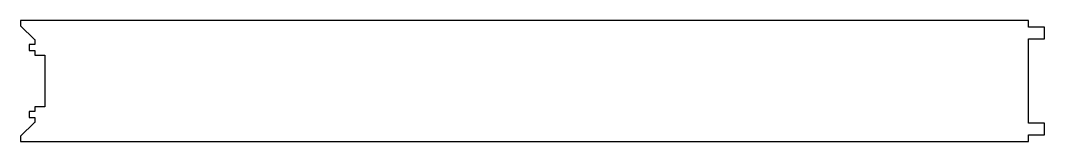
# Model space of a CAD drawing. Extents: x 0 to 2578, y 0 to 306.
import ezdxf

# ---------------------------------------------------------------- set-up
doc = ezdxf.new("R2010")
doc.units = 0
doc.layers.get('0').update_dxf_attribs({"color": 2, "linetype": 'CONTINUOUS'})
doc.layers.add('PROFILE', color=1, linetype='CONTINUOUS')
doc.layers.add('TABS', color=7, linetype='CONTINUOUS')

msp = doc.modelspace()

# ---------------------------------------------------------------- linework, layer by layer
for p, q in [((2538, 306), (0, 306)), ((2538, 289.2), (2538, 306)), ((2578, 289.2), (2538, 289.2)), ((2578, 259.2), (2578, 289.2)), ((2538, 46.8), (2538, 259.2)), ((2538, 259.2), (2578, 259.2)), ((2578, 46.8), (2538, 46.8)), ((2578, 16.8), (2578, 46.8)), ((0, 0), (2538, 0)), ((2538, 0), (2538, 16.8)), ((2538, 16.8), (2578, 16.8))]:
    msp.add_line(p, q)
at = {"layer": 'PROFILE'}
for p, q in [((0, 306), (0, 292.5)), ((0, 292.5), (35, 257.5)), ((35, 257.5), (36.5, 257.5)), ((36.5, 257.5), (36.5, 245.05)), ((36.5, 230.05), (36.5, 218)), ((36.5, 218), (61.5, 218)), ((61.5, 218), (61.5, 88)), ((61.5, 88), (36.5, 88)), ((36.5, 88), (36.5, 75.95)), ((36.5, 60.95), (36.5, 48.5)), ((35, 48.5), (0, 13.5)), ((36.5, 48.5), (35, 48.5)), ((0, 13.5), (0, 0))]:
    msp.add_line(p, q, dxfattribs=at)
at = {"layer": 'TABS'}
for p, q in [((36.5, 245.05), (21.5, 245.05)), ((21.5, 245.05), (21.5, 230.05)), ((21.5, 230.05), (36.5, 230.05)), ((36.5, 75.95), (21.5, 75.95)), ((21.5, 75.95), (21.5, 60.95)), ((21.5, 60.95), (36.5, 60.95))]:
    msp.add_line(p, q, dxfattribs=at)

doc.saveas('drawing.dxf')
